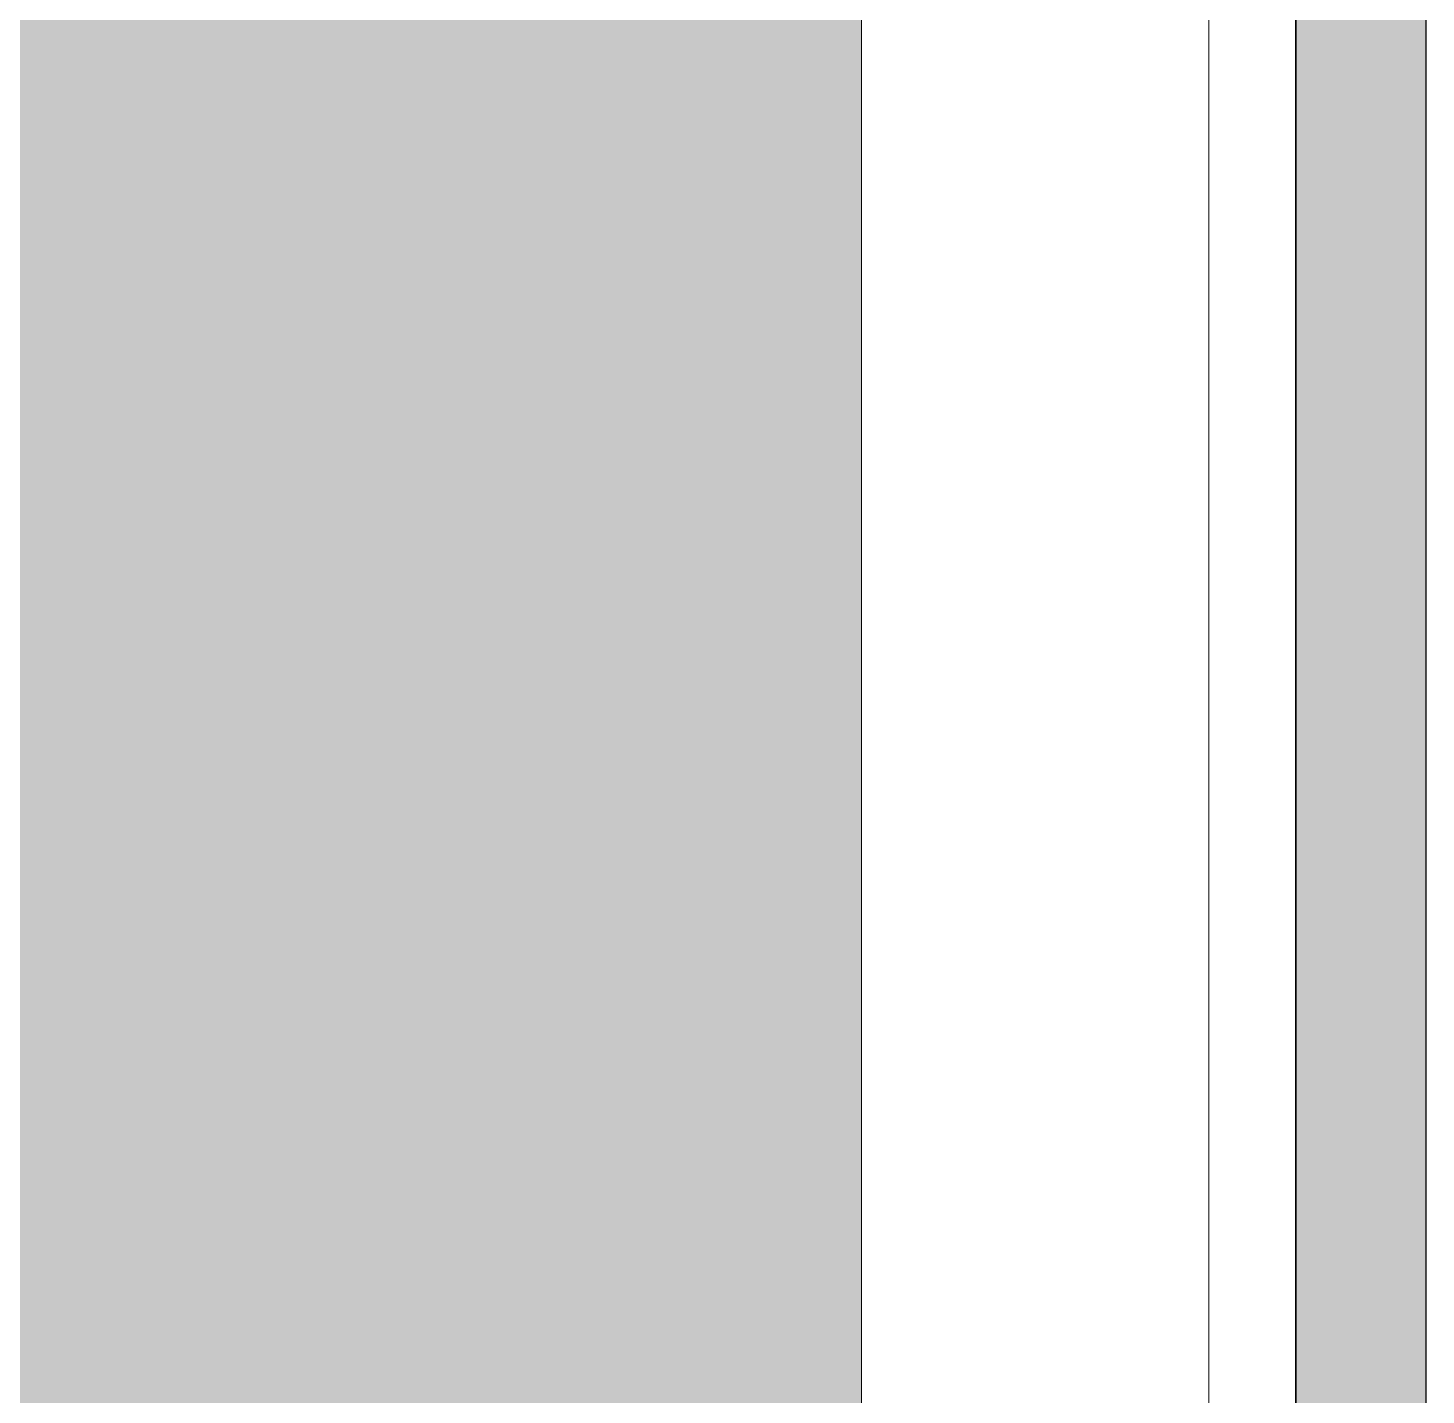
# Model space of a CAD drawing. Header units: millimetres. Extents: x 4739419 to 5837985, y 2291271 to 3446271.
# Drawn here: x 4904792 to 4908012, y 2466666 to 2469814 of the extents above; entities that cross this region are included whole.
import ezdxf

# ---------------------------------------------------------------- set-up
doc = ezdxf.new("R2010")
doc.units = ezdxf.units.MM
doc.layers.get('0').update_dxf_attribs({"color": 255})
doc.layers.add('XR-평면도$0$!!파라펫', color=9, linetype='Continuous')
doc.layers.add('XR-평면도$0$A-ELEV-PATT', color=9, linetype='Continuous')
for name, color, linetype, lineweight in [('XR-평면도$0$A-CNTL', 9, 'Continuous', 15), ('XR-평면도$0$A-ELEV-LIN2', 9, 'Continuous', 25), ('XR-평면도$0$A-ELEV-LIN3', 9, 'Continuous', 18)]:
    doc.layers.add(name, color=color, linetype=linetype, lineweight=lineweight)

# ---------------------------------------------------------------- blocks, each defined once
blk = doc.blocks.new('XR-평면도$0$RAMP_내려감(기준층) (220802)')
at = {"layer": 'XR-평면도$0$A-ELEV-PATT'}
h = blk.add_hatch(dxfattribs=at)
h.set_pattern_fill('HEX', color=256, scale=100, angle=135)
h.set_pattern_definition([(135, (-1188188.16, -722710.9), (-388.8564, -388.8564), [317.5, -635]), (255, (-1188188.16, -722710.9), (531.18773, -142.33132), [317.5, -635]), (195, (-1188412.67, -722486.4), (142.33132, -531.18773), [317.5, -635])])
edge = h.paths.add_edge_path()
edge.add_arc((0, -15000), 12100, 540, 542.36827)
edge.add_line((-12089.7, -15500), (-19900, -15500))
edge.add_line((-19900, -15500), (-19900, 15000))
edge.add_arc((0, 15000), 19900, 0, 180, ccw=False)
edge.add_line((19900, 15000), (19900, -15500))
edge.add_line((19900, -15500), (12089.7, -15500))
edge.add_arc((0, -15000), 12100, 717.63173, 720)
edge.add_line((12100, -15000), (12100, 15000))
edge.add_arc((0, 15000), 12100, 360, 540)
edge.add_line((-12100, 15000), (-12100, -15000))
at = {"layer": 'XR-평면도$0$A-CNTL', "ltscale": 300}
blk.add_lwpolyline([(20700, 40700), (20700, -40700)], dxfattribs=at)
blk.add_lwpolyline([(-20700, 15000), (-20700, -15000, 0.414214), (0, -35700, 0.414214), (20700, -15000), (20700, 15000, 0.414214), (0, 35700, 0.414214)], format="xyb", close=True, dxfattribs=at)
at = {"layer": 'XR-평면도$0$A-ELEV-LIN2'}
for points in [[(20900, 5500), (20900, 14500), (21200, 14500), (21199.8, -36200.1)], [(20900, -14500), (20900, -5500)]]:
    blk.add_lwpolyline(points, dxfattribs=at)
at = {"layer": 'XR-평면도$0$A-ELEV-LIN3'}
blk.add_lwpolyline([(19900, -36700), (19900, 15000, 0.414214), (0, 34900, 0.414214), (-19900, 15000), (-19900, -36700)], format="xyb", dxfattribs=at)
blk = doc.blocks.new('XR-평면도$0$3층진출파라펫')
at = {"layer": 'XR-평면도$0$!!파라펫'}
h = blk.add_hatch(color=9, dxfattribs=at)
h.dxf.hatch_style = 1
h.paths.add_polyline_path([(561002.8, 1185371.7), (561302.8, 1185371.7), (561302.8, 1176371.7), (561002.8, 1176371.7)])
blk.add_lwpolyline([(561302.8, 1185371.7), (561002.8, 1185371.7), (561002.8, 1176371.7), (561302.8, 1176371.7)], close=True, dxfattribs=at)

msp = doc.modelspace()

# ---------------------------------------------------------------- block references
for name, p in [('XR-평면도$0$RAMP_내려감(기준층) (220802)', (4886811.8, 2479691.2)), ('XR-평면도$0$3층진출파라펫', (4346709, 1288819.5)), ('XR-평면도$0$3층진출파라펫', (4346709, 1288819.5)), ('XR-평면도$0$3층진출파라펫', (4346709, 1288819.5))]:
    msp.add_blockref(name, p)

doc.saveas('drawing.dxf')
